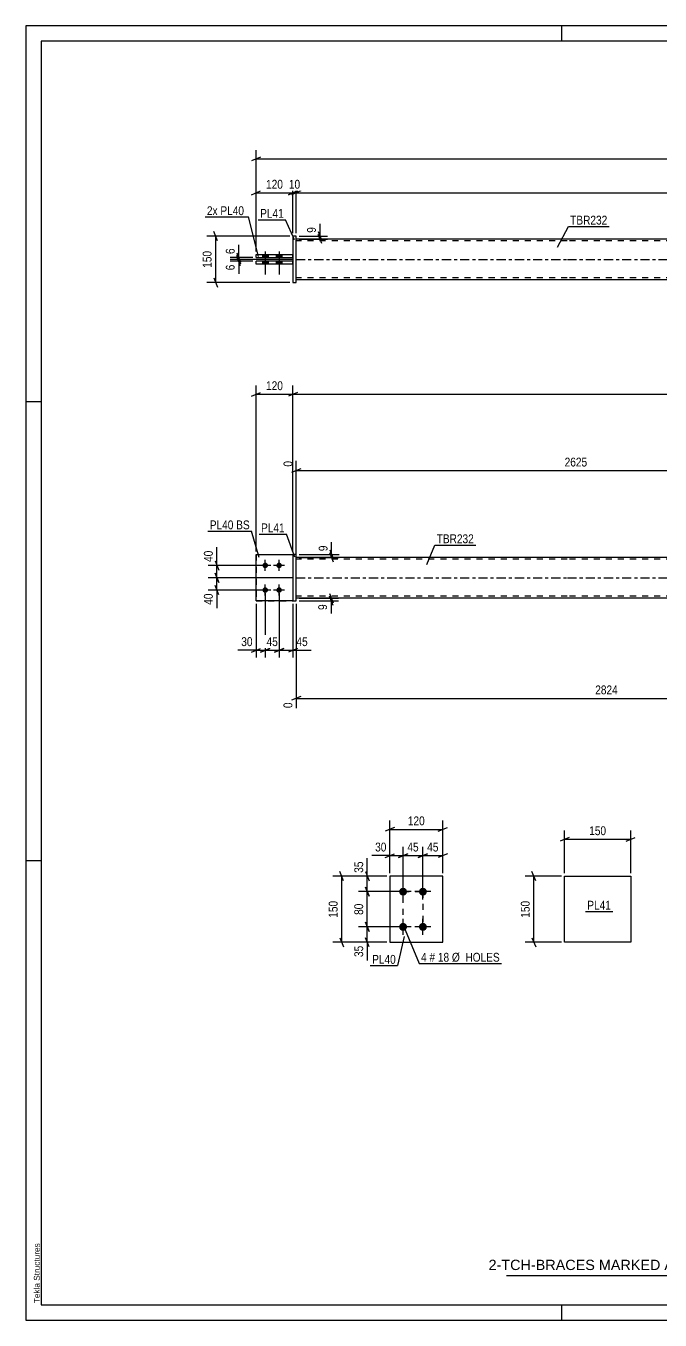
# Model space of a CAD drawing. Header units: millimetres. Extents: x 0 to 594, y 0 to 420.
# Drawn here: x 0 to 205.9, y 0 to 420 of the extents above; entities that cross this region are included whole.
import ezdxf

# ---------------------------------------------------------------- set-up
doc = ezdxf.new("R2010")
doc.units = ezdxf.units.MM
doc.linetypes.add('DXK_LINE_DOT2', pattern=[3.9198, 1.9599, -1.9599])
doc.linetypes.add('DXK_LINE_DOT3', pattern=[5.9187, 2.979, -0.9799, 0.9799, -0.9799])
doc.styles.add('Arial', font='ARIAL.TTF', dxfattribs={"height": 0.2})
doc.styles.add('Arial Narrow', font='ARIALN.TTF', dxfattribs={"height": 0.2})

# ---------------------------------------------------------------- blocks, each defined once
blk = doc.blocks.new('Unknown-582685932-1127')
at = {"color": 5, "linetype": 'Continuous'}
for p, q in [((594, 420), (0, 420)), ((0, 420), (0, 0)), ((174, 415), (174, 420)), ((589, 415), (5, 415)), ((5, 415), (5, 5)), ((5, 298), (0, 298)), ((5, 149), (0, 149)), ((5, 5), (589, 5)), ((174, 0), (174, 5)), ((0, 0), (594, 0))]:
    blk.add_line(p, q, dxfattribs=at)
at = {"color": 174, "linetype": 'Continuous', "style": 'Arial'}
blk.add_text('Tekla Structures', height=1.9102, rotation=90, dxfattribs=at).set_placement((4.5, 5.5))
blk = doc.blocks.new('Bolt-582685932-2203 - 2164')
at = {"linetype": 'Continuous'}
for points in [[(122.45, 137.75, -1), (122.45, 140.32, -1)], [(128.88, 137.75, -1), (128.88, 140.32, -1)], [(122.45, 126.32, -1), (122.45, 128.9, -1)], [(128.88, 126.32, -1), (128.88, 128.9, -1)]]:
    blk.add_hatch(color=1, dxfattribs=at).paths.add_polyline_path(points)
at = {"color": 1, "linetype": 'Continuous'}
for p, q in [((125.02, 139.04), (119.88, 139.04)), ((122.45, 136.47), (122.45, 141.61)), ((131.45, 139.04), (126.31, 139.04)), ((128.88, 136.47), (128.88, 141.61)), ((125.02, 127.61), (119.88, 127.61)), ((122.45, 125.04), (122.45, 130.18)), ((131.45, 127.61), (126.31, 127.61)), ((128.88, 125.04), (128.88, 130.18))]:
    blk.add_line(p, q, dxfattribs=at)
blk = doc.blocks.new('Part-582685932-2170 - 2164')
at = {"color": 2, "linetype": 'Continuous'}
for p, q in [((118.17, 144.04), (118.17, 122.61)), ((135.31, 144.04), (118.17, 144.04)), ((135.31, 122.61), (135.31, 144.04)), ((118.17, 122.61), (135.31, 122.61))]:
    blk.add_line(p, q, dxfattribs=at)
blk = doc.blocks.new('Part-582685932-1703 - 1672')
at = {"color": 2, "linetype": 'Continuous'}
for p, q in [((74.7, 233.42), (74.7, 248.42)), ((74.7, 248.42), (86.7, 248.42)), ((86.7, 233.42), (74.7, 233.42))]:
    blk.add_line(p, q, dxfattribs=at)
at = {"color": 7, "linetype": 'DXK_LINE_DOT2'}
blk.add_line((86.7, 248.42), (86.7, 233.42), dxfattribs=at)
blk = doc.blocks.new('Part-582685932-1683 - 1672')
at = {"linetype": 'Continuous'}
blk.add_hatch(color=2, dxfattribs=at).paths.add_polyline_path([(471.75, 234.32), (470.95, 235.72), (472.55, 235.72)])
at = {"color": 2, "linetype": 'Continuous'}
for p, q in [((175.7, 247.52), (87.7, 247.52)), ((413.65, 247.52), (175.8, 247.52)), ((501.75, 247.52), (413.75, 247.52)), ((471.75, 234.32), (470.95, 235.72)), ((470.95, 235.72), (472.55, 235.72)), ((472.55, 235.72), (471.75, 234.32)), ((175.7, 234.32), (87.7, 234.32)), ((413.65, 234.32), (175.8, 234.32)), ((501.75, 234.32), (413.75, 234.32))]:
    blk.add_line(p, q, dxfattribs=at)
at = {"color": 7, "linetype": 'DXK_LINE_DOT2'}
for p, q in [((87.7, 234.32), (87.7, 247.52)), ((175.7, 246.92), (87.7, 246.92)), ((413.65, 246.92), (175.8, 246.92)), ((273.59, 247.52), (273.59, 246.92)), ((300.9, 247.52), (300.9, 246.92)), ((501.75, 246.92), (413.75, 246.92)), ((501.75, 247.52), (501.75, 234.32)), ((175.7, 234.92), (87.7, 234.92)), ((413.65, 234.92), (175.8, 234.92)), ((288.55, 234.32), (288.55, 234.92)), ((315.86, 234.32), (315.86, 234.92)), ((501.75, 234.92), (413.75, 234.92))]:
    blk.add_line(p, q, dxfattribs=at)
at = {"color": 7, "linetype": 'DXK_LINE_DOT3'}
for p, q in [((87.7, 240.92), (175.7, 240.92)), ((175.8, 240.92), (413.65, 240.92)), ((413.75, 240.92), (501.75, 240.92))]:
    blk.add_line(p, q, dxfattribs=at)
at = {"color": 2, "linetype": 'Continuous'}
blk.add_circle((471.75, 235.22), 1, dxfattribs=at)
blk = doc.blocks.new('Part-582685932-1708 - 1672')
at = {"color": 7, "linetype": 'DXK_LINE_DOT2'}
for p, q in [((74.7, 248.42), (74.7, 233.42)), ((74.7, 248.42), (86.7, 248.42)), ((86.7, 248.42), (86.7, 233.42)), ((74.7, 233.42), (86.7, 233.42))]:
    blk.add_line(p, q, dxfattribs=at)
blk = doc.blocks.new('Part-582685932-1713 - 1672')
at = {"color": 2, "linetype": 'Continuous'}
for p, q in [((87.7, 248.42), (86.7, 248.42)), ((86.7, 248.42), (86.7, 233.42)), ((87.7, 233.42), (87.7, 248.42)), ((86.7, 233.42), (87.7, 233.42))]:
    blk.add_line(p, q, dxfattribs=at)
blk = doc.blocks.new('Bolt-582685932-1720 - 1672')
at = {"linetype": 'Continuous'}
for points in [[(77.7, 244.02, -1), (77.7, 245.82, -1)], [(82.2, 244.02, -1), (82.2, 245.82, -1)], [(77.7, 236.02, -1), (77.7, 237.82, -1)], [(82.2, 236.02, -1), (82.2, 237.82, -1)]]:
    blk.add_hatch(color=1, dxfattribs=at).paths.add_polyline_path(points)
at = {"color": 1, "linetype": 'Continuous'}
for p, q in [((79.5, 244.92), (75.9, 244.92)), ((77.7, 243.12), (77.7, 246.72)), ((84, 244.92), (80.4, 244.92)), ((82.2, 243.12), (82.2, 246.72)), ((79.5, 236.92), (75.9, 236.92)), ((77.7, 235.12), (77.7, 238.72)), ((84, 236.92), (80.4, 236.92)), ((82.2, 235.12), (82.2, 238.72))]:
    blk.add_line(p, q, dxfattribs=at)
blk = doc.blocks.new('Bolt-582685932-1368 - 1364')
at = {"linetype": 'Continuous'}
for points in [[(76.8, 344.83), (78.6, 344.83), (78.6, 345.83), (76.8, 345.83)], [(76.8, 344.83), (78.6, 344.83), (78.6, 345.83), (76.8, 345.83)], [(81.3, 344.83), (83.1, 344.83), (83.1, 345.83), (81.3, 345.83)], [(81.3, 344.83), (83.1, 344.83), (83.1, 345.83), (81.3, 345.83)], [(76.8, 342.63), (78.6, 342.63), (78.6, 343.63), (76.8, 343.63)], [(76.8, 342.63), (78.6, 342.63), (78.6, 343.63), (76.8, 343.63)], [(81.3, 342.63), (83.1, 342.63), (83.1, 343.63), (81.3, 343.63)], [(81.3, 342.63), (83.1, 342.63), (83.1, 343.63), (81.3, 343.63)]]:
    blk.add_hatch(color=1, dxfattribs=at).paths.add_polyline_path(points)
at = {"color": 1, "linetype": 'Continuous'}
for p, q in [((76.8, 345.83), (76.8, 344.83)), ((76.8, 345.83), (76.8, 344.83)), ((77.7, 346.83), (77.7, 339.33)), ((77.7, 346.83), (77.7, 339.33)), ((78.6, 345.83), (78.6, 344.83)), ((78.6, 345.83), (78.6, 344.83)), ((81.3, 345.83), (81.3, 344.83)), ((81.3, 345.83), (81.3, 344.83)), ((82.2, 346.83), (82.2, 339.33)), ((82.2, 346.83), (82.2, 339.33)), ((83.1, 345.83), (83.1, 344.83)), ((83.1, 345.83), (83.1, 344.83)), ((76.8, 343.63), (76.8, 342.63)), ((76.8, 343.63), (76.8, 342.63)), ((78.6, 343.63), (78.6, 342.63)), ((78.6, 343.63), (78.6, 342.63)), ((81.3, 343.63), (81.3, 342.63)), ((81.3, 343.63), (81.3, 342.63)), ((83.1, 343.63), (83.1, 342.63)), ((83.1, 343.63), (83.1, 342.63))]:
    blk.add_line(p, q, dxfattribs=at)
blk = doc.blocks.new('Part-582685932-1402 - 1364')
at = {"linetype": 'Continuous'}
blk.add_hatch(color=2, dxfattribs=at).paths.add_polyline_path([(471.75, 344.23), (470.95, 345.63), (472.55, 345.63)])
at = {"color": 2, "linetype": 'Continuous'}
for p, q in [((175.7, 350.83), (87.7, 350.83)), ((413.65, 350.83), (175.8, 350.83)), ((501.75, 350.83), (413.75, 350.83)), ((300.9, 344.93), (273.59, 344.93)), ((273.59, 344.83), (273.59, 344.93)), ((288.55, 344.93), (288.55, 344.83)), ((300.9, 343.53), (300.9, 344.93)), ((471.75, 344.23), (470.95, 345.63)), ((470.95, 345.63), (472.55, 345.63)), ((472.55, 345.63), (471.75, 344.23)), ((273.59, 343.63), (273.59, 343.53)), ((300.9, 343.53), (273.59, 343.53)), ((288.55, 343.63), (288.55, 343.53)), ((175.7, 337.63), (87.7, 337.63)), ((413.65, 337.63), (175.8, 337.63)), ((501.75, 337.63), (413.75, 337.63))]:
    blk.add_line(p, q, dxfattribs=at)
at = {"color": 7, "linetype": 'DXK_LINE_DOT2'}
for p, q in [((87.7, 337.63), (87.7, 350.83)), ((175.7, 350.23), (87.7, 350.23)), ((413.65, 350.23), (175.8, 350.23)), ((501.75, 350.23), (413.75, 350.23)), ((501.75, 337.63), (501.75, 350.83)), ((273.59, 343.53), (273.59, 344.83)), ((288.55, 343.53), (288.55, 344.83)), ((300.9, 344.93), (315.86, 344.93)), ((315.86, 344.93), (315.86, 343.53)), ((315.86, 343.53), (300.9, 343.53)), ((175.7, 338.23), (87.7, 338.23)), ((413.65, 338.23), (175.8, 338.23)), ((501.75, 338.23), (413.75, 338.23))]:
    blk.add_line(p, q, dxfattribs=at)
at = {"color": 7, "linetype": 'DXK_LINE_DOT3'}
for p, q in [((87.7, 344.23), (175.7, 344.23)), ((175.8, 344.23), (413.65, 344.23)), ((413.75, 344.23), (501.75, 344.23))]:
    blk.add_line(p, q, dxfattribs=at)
at = {"color": 2, "linetype": 'Continuous'}
blk.add_circle((471.75, 345.13), 1, dxfattribs=at)
blk = doc.blocks.new('Part-582685932-1442 - 1364')
at = {"color": 2, "linetype": 'Continuous'}
for p, q in [((74.7, 342.63), (74.7, 343.63)), ((86.7, 343.63), (74.7, 343.63)), ((86.7, 342.63), (74.7, 342.63)), ((86.7, 342.63), (86.7, 343.63))]:
    blk.add_line(p, q, dxfattribs=at)
blk = doc.blocks.new('Part-582685932-1447 - 1364')
at = {"color": 2, "linetype": 'Continuous'}
for p, q in [((74.7, 344.83), (74.7, 345.83)), ((74.7, 345.83), (86.7, 345.83)), ((74.7, 344.83), (86.7, 344.83)), ((86.7, 344.83), (86.7, 345.83))]:
    blk.add_line(p, q, dxfattribs=at)
blk = doc.blocks.new('Part-582685932-1452 - 1364')
at = {"color": 2, "linetype": 'Continuous'}
for p, q in [((87.7, 351.73), (86.7, 351.73)), ((86.7, 351.73), (86.7, 336.73)), ((87.7, 336.73), (87.7, 351.73)), ((86.7, 336.73), (87.7, 336.73))]:
    blk.add_line(p, q, dxfattribs=at)
blk = doc.blocks.new('Part-582685932-2411 - 2407')
at = {"color": 2, "linetype": 'Continuous'}
for p, q in [((174.89, 144.04), (196.32, 144.04)), ((174.89, 122.61), (174.89, 144.04)), ((196.32, 144.04), (196.32, 122.61)), ((196.32, 122.61), (174.89, 122.61))]:
    blk.add_line(p, q, dxfattribs=at)
blk = doc.blocks.new('Rectangle-582685932-2393 - 2164')
at = {"color": 1, "linetype": 'DXK_LINE_DOT2'}
blk.add_lwpolyline([(122.45, 139.04), (128.88, 139.04), (128.88, 127.61), (122.45, 127.61), (122.45, 139.04)], close=True, dxfattribs=at)
blk = doc.blocks.new('StraightDimension-582685932-2303 - 2164')
at = {"color": 7, "linetype": 'Continuous'}
for p, q in [((117.17, 144.04), (107.97, 144.04)), ((110.22, 145.54), (111.42, 142.54)), ((110.82, 139.04), (110.82, 144.04)), ((121.45, 139.04), (107.97, 139.04)), ((111.42, 137.54), (110.22, 140.54))]:
    blk.add_line(p, q, dxfattribs=at)
at = {"color": 0}
blk.add_wipeout([(110.07, 149.42), (105.87, 149.42), (105.87, 144.56), (110.07, 144.56)], dxfattribs=at)
at = {"color": 7, "linetype": 'Continuous'}
blk.add_line((110.82, 144.04), (110.82, 149.94), dxfattribs=at)
blk.add_line((110.82, 144.04), (110.82, 149.94), dxfattribs=at)
at = {"color": 3, "style": 'Arial Narrow'}
blk.add_text('35', height=2.863, rotation=90.0002, dxfattribs=at).set_placement((109.47, 145.16))
blk = doc.blocks.new('StraightDimension-582685932-2280 - 2164')
at = {"color": 7, "linetype": 'Continuous'}
for p, q in [((121.45, 127.61), (107.97, 127.61)), ((110.22, 129.11), (111.42, 126.11)), ((110.82, 122.61), (110.82, 127.61)), ((117.17, 122.61), (107.97, 122.61)), ((111.42, 121.11), (110.22, 124.11))]:
    blk.add_line(p, q, dxfattribs=at)
at = {"color": 0}
blk.add_wipeout([(110.07, 122.08), (105.87, 122.08), (105.87, 117.23), (110.07, 117.23)], dxfattribs=at)
at = {"color": 7, "linetype": 'Continuous'}
blk.add_line((110.82, 122.61), (110.82, 116.7), dxfattribs=at)
blk.add_line((110.82, 122.61), (110.82, 116.7), dxfattribs=at)
at = {"color": 3, "style": 'Arial Narrow'}
blk.add_text('35', height=2.863, rotation=90.0002, dxfattribs=at).set_placement((109.47, 117.83))
blk = doc.blocks.new('StraightDimension-582685932-2293 - 2164')
at = {"color": 7, "linetype": 'Continuous'}
for p, q in [((121.45, 139.04), (107.97, 139.04)), ((110.22, 140.54), (111.42, 137.54)), ((110.82, 127.61), (110.82, 139.04)), ((121.45, 127.61), (107.97, 127.61)), ((111.42, 126.11), (110.22, 129.11))]:
    blk.add_line(p, q, dxfattribs=at)
at = {"color": 0}
blk.add_wipeout([(110.07, 135.75), (105.87, 135.75), (105.87, 130.9), (110.07, 130.9)], dxfattribs=at)
at = {"color": 3, "style": 'Arial Narrow'}
blk.add_text('80', height=2.863, rotation=90.0002, dxfattribs=at).set_placement((109.47, 131.5))
blk = doc.blocks.new('StraightDimension-582685932-2317 - 2164')
at = {"color": 7, "linetype": 'Continuous'}
for p, q in [((117.17, 144.04), (99.69, 144.04)), ((103.14, 142.54), (101.94, 145.54)), ((102.54, 122.61), (102.54, 144.04)), ((117.17, 122.61), (99.69, 122.61)), ((101.94, 124.11), (103.14, 121.11))]:
    blk.add_line(p, q, dxfattribs=at)
at = {"color": 0}
blk.add_wipeout([(101.79, 136.67), (97.59, 136.67), (97.59, 129.98), (101.79, 129.98)], dxfattribs=at)
at = {"color": 3, "style": 'Arial Narrow'}
blk.add_text('150', height=2.863, rotation=90.0002, dxfattribs=at).set_placement((101.19, 130.58))
blk = doc.blocks.new('StraightDimension-582685932-2334 - 2164')
at = {"color": 7, "linetype": 'Continuous'}
for p, q in [((116.67, 150.14), (119.67, 151.34)), ((118.17, 145.04), (118.17, 153.59)), ((123.95, 151.34), (120.95, 150.14)), ((122.45, 140.04), (122.45, 153.59)), ((118.17, 150.74), (122.45, 150.74))]:
    blk.add_line(p, q, dxfattribs=at)
at = {"color": 0}
blk.add_wipeout([(117.64, 151.49), (117.64, 155.69), (112.78, 155.69), (112.78, 151.49)], dxfattribs=at)
at = {"color": 7, "linetype": 'Continuous'}
blk.add_line((118.17, 150.74), (112.26, 150.74), dxfattribs=at)
blk.add_line((118.17, 150.74), (112.26, 150.74), dxfattribs=at)
at = {"color": 3, "style": 'Arial Narrow'}
blk.add_text('30', height=2.863, dxfattribs=at).set_placement((113.38, 152.09))
blk = doc.blocks.new('StraightDimension-582685932-2347 - 2164')
at = {"color": 7, "linetype": 'Continuous'}
for p, q in [((120.95, 150.14), (123.95, 151.34)), ((122.45, 140.04), (122.45, 153.59)), ((130.38, 151.34), (127.38, 150.14)), ((128.88, 140.04), (128.88, 153.59)), ((122.45, 150.74), (128.88, 150.74))]:
    blk.add_line(p, q, dxfattribs=at)
at = {"color": 0}
blk.add_wipeout([(128.09, 151.49), (128.09, 155.69), (123.24, 155.69), (123.24, 151.49)], dxfattribs=at)
at = {"color": 3, "style": 'Arial Narrow'}
blk.add_text('45', height=2.863, dxfattribs=at).set_placement((123.84, 152.09))
blk = doc.blocks.new('StraightDimension-582685932-2357 - 2164')
at = {"color": 7, "linetype": 'Continuous'}
for p, q in [((127.38, 150.14), (130.38, 151.34)), ((128.88, 140.04), (128.88, 153.59)), ((136.81, 151.34), (133.81, 150.14)), ((135.31, 145.04), (135.31, 153.59)), ((128.88, 150.74), (135.31, 150.74))]:
    blk.add_line(p, q, dxfattribs=at)
at = {"color": 0}
blk.add_wipeout([(134.52, 151.49), (134.52, 155.69), (129.67, 155.69), (129.67, 151.49)], dxfattribs=at)
at = {"color": 3, "style": 'Arial Narrow'}
blk.add_text('45', height=2.863, dxfattribs=at).set_placement((130.27, 152.09))
blk = doc.blocks.new('StraightDimension-582685932-2374 - 2164')
at = {"color": 7, "linetype": 'Continuous'}
for p, q in [((119.67, 159.84), (116.67, 158.64)), ((118.17, 145.04), (118.17, 162.09)), ((133.81, 158.64), (136.81, 159.84)), ((135.31, 145.04), (135.31, 162.09)), ((118.17, 159.24), (135.31, 159.24))]:
    blk.add_line(p, q, dxfattribs=at)
at = {"color": 0}
blk.add_wipeout([(130.08, 159.99), (130.08, 164.19), (123.39, 164.19), (123.39, 159.99)], dxfattribs=at)
at = {"color": 3, "style": 'Arial Narrow'}
blk.add_text('120', height=2.863, dxfattribs=at).set_placement((123.99, 160.59))
blk = doc.blocks.new('StraightDimension-582685932-1783 - 1672')
at = {"color": 7, "linetype": 'Continuous'}
for p, q in [((77.7, 235.92), (77.7, 214.99)), ((74.7, 232.42), (74.7, 214.99)), ((73.2, 216.79), (76.2, 217.99)), ((74.7, 217.39), (77.7, 217.39)), ((79.2, 217.99), (76.2, 216.79))]:
    blk.add_line(p, q, dxfattribs=at)
at = {"color": 0}
blk.add_wipeout([(74.18, 218.14), (74.18, 222.34), (69.32, 222.34), (69.32, 218.14)], dxfattribs=at)
at = {"color": 7, "linetype": 'Continuous'}
blk.add_line((74.7, 217.39), (68.8, 217.39), dxfattribs=at)
blk.add_line((74.7, 217.39), (68.8, 217.39), dxfattribs=at)
at = {"color": 3, "style": 'Arial Narrow'}
blk.add_text('30', height=2.863, dxfattribs=at).set_placement((69.92, 218.74))
blk = doc.blocks.new('StraightDimension-582685932-1793 - 1672')
at = {"color": 7, "linetype": 'Continuous'}
for p, q in [((77.7, 235.92), (77.7, 214.99)), ((82.2, 235.92), (82.2, 214.99)), ((76.2, 216.79), (79.2, 217.99)), ((77.7, 217.39), (82.2, 217.39)), ((83.7, 217.99), (80.7, 216.79))]:
    blk.add_line(p, q, dxfattribs=at)
at = {"color": 0}
blk.add_wipeout([(82.38, 218.14), (82.38, 222.34), (77.53, 222.34), (77.53, 218.14)], dxfattribs=at)
at = {"color": 3, "style": 'Arial Narrow'}
blk.add_text('45', height=2.863, dxfattribs=at).set_placement((78.13, 218.74))
blk = doc.blocks.new('StraightDimension-582685932-1732 - 1672')
at = {"color": 7, "linetype": 'Continuous'}
for p, q in [((269.38, 258.03), (269.38, 284.28)), ((87.7, 248.52), (87.7, 278.8)), ((89.2, 276.27), (86.2, 275.07)), ((87.7, 275.67), (269.38, 275.67)), ((267.88, 275.07), (270.88, 276.27))]:
    blk.add_line(p, q, dxfattribs=at)
at = {"color": 0, "linetype": 'Continuous'}
for points in [[(268.78, 284.88), (264.58, 284.88), (264.58, 276.37), (268.78, 276.37)], [(87.1, 279.4), (82.9, 279.4), (82.9, 276.37), (87.1, 276.37)]]:
    blk.add_wipeout(points, dxfattribs=at)
at = {"color": 0}
blk.add_wipeout([(182.8, 276.42), (182.8, 280.62), (174.29, 280.62), (174.29, 276.42)], dxfattribs=at)
at = {"color": 3, "linetype": 'Continuous', "style": 'Arial Narrow'}
for s, height, p in [('2625', 2.863, (268.18, 276.97)), ('0', 2.86, (86.5, 276.97))]:
    blk.add_text(s, height=height, rotation=90.0002, dxfattribs=at).set_placement(p)
at = {"color": 3, "style": 'Arial Narrow'}
blk.add_text('2625', height=2.863, dxfattribs=at).set_placement((174.89, 277.02))
blk = doc.blocks.new('StraightDimension-582685932-1864 - 1672')
at = {"color": 7, "linetype": 'Continuous'}
for p, q in [((88.7, 248.42), (101.66, 248.42)), ((98.66, 249.92), (99.86, 246.92)), ((99.86, 246.02), (98.66, 249.02)), ((99.26, 247.52), (99.26, 248.42)), ((88.7, 247.52), (101.66, 247.52))]:
    blk.add_line(p, q, dxfattribs=at)
at = {"color": 0}
blk.add_wipeout([(98.51, 251.97), (94.31, 251.97), (94.31, 248.94), (98.51, 248.94)], dxfattribs=at)
at = {"color": 7, "linetype": 'Continuous'}
blk.add_line((99.26, 248.42), (99.26, 252.5), dxfattribs=at)
blk.add_line((99.26, 248.42), (99.26, 252.5), dxfattribs=at)
at = {"color": 3, "style": 'Arial Narrow'}
blk.add_text('9', height=2.86, rotation=90.0002, dxfattribs=at).set_placement((97.91, 249.54))
blk = doc.blocks.new('StraightDimension-582685932-1800 - 1672')
at = {"color": 7, "linetype": 'Continuous'}
for p, q in [((82.2, 235.92), (82.2, 214.99)), ((86.7, 232.42), (86.7, 214.99)), ((80.7, 216.79), (83.7, 217.99)), ((82.2, 217.39), (86.7, 217.39)), ((88.2, 217.99), (85.2, 216.79))]:
    blk.add_line(p, q, dxfattribs=at)
at = {"color": 0}
blk.add_wipeout([(92.09, 218.14), (92.09, 222.34), (87.23, 222.34), (87.23, 218.14)], dxfattribs=at)
at = {"color": 7, "linetype": 'Continuous'}
blk.add_line((86.7, 217.39), (92.61, 217.39), dxfattribs=at)
blk.add_line((86.7, 217.39), (92.61, 217.39), dxfattribs=at)
at = {"color": 3, "style": 'Arial Narrow'}
blk.add_text('45', height=2.863, dxfattribs=at).set_placement((87.83, 218.74))
blk = doc.blocks.new('StraightDimension-582685932-2032 - 1672')
at = {"color": 7, "linetype": 'Continuous'}
for p, q in [((86.7, 249.42), (86.7, 303.3)), ((501.75, 249.42), (501.75, 303.3)), ((88.2, 301.05), (85.2, 299.85)), ((86.7, 300.45), (501.75, 300.45)), ((500.25, 299.85), (503.25, 301.05))]:
    blk.add_line(p, q, dxfattribs=at)
at = {"color": 0}
blk.add_wipeout([(298.48, 301.2), (298.48, 305.4), (289.97, 305.4), (289.97, 301.2)], dxfattribs=at)
at = {"color": 3, "style": 'Arial Narrow'}
blk.add_text('5617', height=2.863, dxfattribs=at).set_placement((290.57, 301.8))
blk = doc.blocks.new('StraightDimension-582685932-1848 - 1672')
at = {"color": 7, "linetype": 'Continuous'}
for p, q in [((87.7, 232.42), (87.7, 198.61)), ((289.25, 233.41), (289.25, 193.13)), ((89.2, 202.34), (86.2, 201.14)), ((87.7, 201.74), (289.25, 201.74)), ((287.75, 201.14), (290.75, 202.34))]:
    blk.add_line(p, q, dxfattribs=at)
at = {"color": 0}
blk.add_wipeout([(192.73, 202.49), (192.73, 206.69), (184.22, 206.69), (184.22, 202.49)], dxfattribs=at)
at = {"color": 0, "linetype": 'Continuous'}
for points in [[(87.1, 201.04), (82.9, 201.04), (82.9, 198.01), (87.1, 198.01)], [(288.65, 201.04), (284.45, 201.04), (284.45, 192.53), (288.65, 192.53)]]:
    blk.add_wipeout(points, dxfattribs=at)
at = {"color": 3, "style": 'Arial Narrow'}
blk.add_text('2824', height=2.863, dxfattribs=at).set_placement((184.82, 203.09))
at = {"color": 3, "linetype": 'Continuous', "style": 'Arial Narrow'}
for s, height, p in [('0', 2.86, (86.5, 198.61)), ('2824', 2.863, (288.05, 193.13))]:
    blk.add_text(s, height=height, rotation=90.0002, dxfattribs=at).set_placement(p)
blk = doc.blocks.new('StraightDimension-582685932-1855 - 1672')
at = {"color": 7, "linetype": 'Continuous'}
for p, q in [((98.51, 235.82), (99.71, 232.82)), ((88.7, 234.32), (101.51, 234.32)), ((88.7, 233.42), (101.51, 233.42)), ((99.71, 231.92), (98.51, 234.92)), ((99.11, 233.42), (99.11, 234.32))]:
    blk.add_line(p, q, dxfattribs=at)
at = {"color": 0}
blk.add_wipeout([(98.36, 232.89), (94.16, 232.89), (94.16, 229.86), (98.36, 229.86)], dxfattribs=at)
at = {"color": 7, "linetype": 'Continuous'}
blk.add_line((99.11, 233.42), (99.11, 229.34), dxfattribs=at)
blk.add_line((99.11, 233.42), (99.11, 229.34), dxfattribs=at)
at = {"color": 3, "style": 'Arial Narrow'}
blk.add_text('9', height=2.86, rotation=90.0002, dxfattribs=at).set_placement((97.76, 230.46))
blk = doc.blocks.new('StraightDimension-582685932-1873 - 1672')
at = {"color": 7, "linetype": 'Continuous'}
for p, q in [((76.7, 244.92), (59.16, 244.92)), ((61.41, 246.42), (62.61, 243.42)), ((62.01, 240.92), (62.01, 244.92)), ((86.7, 240.92), (59.16, 240.92)), ((62.61, 239.42), (61.41, 242.42))]:
    blk.add_line(p, q, dxfattribs=at)
at = {"color": 0}
blk.add_wipeout([(61.26, 250.3), (57.06, 250.3), (57.06, 245.44), (61.26, 245.44)], dxfattribs=at)
at = {"color": 7, "linetype": 'Continuous'}
blk.add_line((62.01, 244.92), (62.01, 250.82), dxfattribs=at)
blk.add_line((62.01, 244.92), (62.01, 250.82), dxfattribs=at)
at = {"color": 3, "style": 'Arial Narrow'}
blk.add_text('40', height=2.863, rotation=90.0002, dxfattribs=at).set_placement((60.66, 246.04))
blk = doc.blocks.new('StraightDimension-582685932-1886 - 1672')
at = {"color": 7, "linetype": 'Continuous'}
for p, q in [((86.7, 240.92), (59.16, 240.92)), ((61.41, 242.42), (62.61, 239.42)), ((62.01, 236.92), (62.01, 240.92)), ((76.7, 236.92), (59.16, 236.92)), ((62.61, 235.42), (61.41, 238.42))]:
    blk.add_line(p, q, dxfattribs=at)
at = {"color": 0}
blk.add_wipeout([(61.26, 236.39), (57.06, 236.39), (57.06, 231.54), (61.26, 231.54)], dxfattribs=at)
at = {"color": 7, "linetype": 'Continuous'}
blk.add_line((62.01, 236.92), (62.01, 231.01), dxfattribs=at)
blk.add_line((62.01, 236.92), (62.01, 231.01), dxfattribs=at)
at = {"color": 3, "style": 'Arial Narrow'}
blk.add_text('40', height=2.863, rotation=90.0002, dxfattribs=at).set_placement((60.66, 232.14))
blk = doc.blocks.new('StraightDimension-582685932-2016 - 1672')
at = {"color": 7, "linetype": 'Continuous'}
for p, q in [((74.7, 249.42), (74.7, 303.3)), ((86.7, 249.42), (86.7, 303.3)), ((73.2, 299.85), (76.2, 301.05)), ((74.7, 300.45), (86.7, 300.45)), ((88.2, 301.05), (85.2, 299.85))]:
    blk.add_line(p, q, dxfattribs=at)
at = {"color": 0}
blk.add_wipeout([(84.05, 301.2), (84.05, 305.4), (77.36, 305.4), (77.36, 301.2)], dxfattribs=at)
at = {"color": 3, "style": 'Arial Narrow'}
blk.add_text('120', height=2.863, dxfattribs=at).set_placement((77.96, 301.8))
blk = doc.blocks.new('StraightDimension-582685932-1608 - 1364')
at = {"color": 7, "linetype": 'Continuous'}
for p, q in [((68.51, 345.73), (69.71, 342.73)), ((69.71, 342.13), (68.51, 345.13)), ((86.7, 344.23), (66.26, 344.23)), ((73.7, 343.63), (66.26, 343.63)), ((69.11, 343.63), (69.11, 344.23))]:
    blk.add_line(p, q, dxfattribs=at)
at = {"color": 0}
blk.add_wipeout([(68.36, 343.11), (64.16, 343.11), (64.16, 340.08), (68.36, 340.08)], dxfattribs=at)
at = {"color": 7, "linetype": 'Continuous'}
blk.add_line((69.11, 343.63), (69.11, 339.55), dxfattribs=at)
blk.add_line((69.11, 343.63), (69.11, 339.55), dxfattribs=at)
at = {"color": 3, "style": 'Arial Narrow'}
blk.add_text('6', height=2.86, rotation=90.0002, dxfattribs=at).set_placement((67.76, 340.68))
blk = doc.blocks.new('StraightDimension-582685932-1498 - 1364')
at = {"color": 7, "linetype": 'Continuous'}
for p, q in [((74.7, 346.83), (74.7, 379.68)), ((514.75, 346.83), (514.75, 379.68)), ((76.2, 377.43), (73.2, 376.23)), ((74.7, 376.83), (514.75, 376.83)), ((513.25, 376.23), (516.25, 377.43))]:
    blk.add_line(p, q, dxfattribs=at)
at = {"color": 0}
blk.add_wipeout([(298.98, 377.58), (298.98, 381.78), (290.47, 381.78), (290.47, 377.58)], dxfattribs=at)
at = {"color": 3, "style": 'Arial Narrow'}
blk.add_text('5867', height=2.863, dxfattribs=at).set_placement((291.07, 378.18))
blk = doc.blocks.new('StraightDimension-582685932-1539 - 1364')
at = {"color": 7, "linetype": 'Continuous'}
for p, q in [((73.2, 365.22), (76.2, 366.42)), ((74.7, 346.83), (74.7, 368.67)), ((74.7, 365.82), (86.7, 365.82)), ((88.2, 366.42), (85.2, 365.22)), ((86.7, 352.73), (86.7, 368.67))]:
    blk.add_line(p, q, dxfattribs=at)
at = {"color": 0}
blk.add_wipeout([(84.05, 366.57), (84.05, 370.77), (77.36, 370.77), (77.36, 366.57)], dxfattribs=at)
at = {"color": 3, "style": 'Arial Narrow'}
blk.add_text('120', height=2.863, dxfattribs=at).set_placement((77.96, 367.17))
blk = doc.blocks.new('StraightDimension-582685932-1470 - 1364')
at = {"color": 7, "linetype": 'Continuous'}
for p, q in [((62.21, 350.23), (61.01, 353.23)), ((85.7, 351.73), (58.76, 351.73)), ((61.61, 336.73), (61.61, 351.73)), ((85.7, 336.73), (58.76, 336.73)), ((61.01, 338.23), (62.21, 335.23))]:
    blk.add_line(p, q, dxfattribs=at)
at = {"color": 0}
blk.add_wipeout([(60.86, 347.57), (56.66, 347.57), (56.66, 340.89), (60.86, 340.89)], dxfattribs=at)
at = {"color": 3, "style": 'Arial Narrow'}
blk.add_text('150', height=2.863, rotation=90.0002, dxfattribs=at).set_placement((60.26, 341.49))
blk = doc.blocks.new('StraightDimension-582685932-1529 - 1364')
at = {"color": 7, "linetype": 'Continuous'}
for p, q in [((89.2, 366.42), (86.2, 365.22)), ((87.7, 352.73), (87.7, 368.67)), ((87.7, 365.82), (501.75, 365.82)), ((500.25, 365.22), (503.25, 366.42)), ((501.75, 352.73), (501.75, 368.67))]:
    blk.add_line(p, q, dxfattribs=at)
at = {"color": 0}
blk.add_wipeout([(298.98, 366.57), (298.98, 370.77), (290.47, 370.77), (290.47, 366.57)], dxfattribs=at)
at = {"color": 3, "style": 'Arial Narrow'}
blk.add_text('5607', height=2.863, dxfattribs=at).set_placement((291.07, 367.17))
blk = doc.blocks.new('StraightDimension-582685932-1549 - 1364')
at = {"color": 7, "linetype": 'Continuous'}
for p, q in [((85.2, 365.22), (88.2, 366.42)), ((89.2, 366.42), (86.2, 365.22)), ((86.7, 352.73), (86.7, 368.67)), ((86.7, 365.82), (87.7, 365.82)), ((87.7, 352.73), (87.7, 368.67))]:
    blk.add_line(p, q, dxfattribs=at)
at = {"color": 0}
blk.add_wipeout([(89.63, 366.57), (89.63, 370.77), (84.78, 370.77), (84.78, 366.57)], dxfattribs=at)
at = {"color": 3, "style": 'Arial Narrow'}
blk.add_text('10', height=2.863, dxfattribs=at).set_placement((85.38, 367.17))
blk = doc.blocks.new('StraightDimension-582685932-1590 - 1364')
at = {"color": 7, "linetype": 'Continuous'}
for p, q in [((73.7, 344.83), (66.26, 344.83)), ((68.51, 346.33), (69.71, 343.33)), ((69.71, 342.73), (68.51, 345.73)), ((69.11, 344.23), (69.11, 344.83)), ((86.7, 344.23), (66.26, 344.23))]:
    blk.add_line(p, q, dxfattribs=at)
at = {"color": 0}
blk.add_wipeout([(68.36, 348.38), (64.16, 348.38), (64.16, 345.36), (68.36, 345.36)], dxfattribs=at)
at = {"color": 7, "linetype": 'Continuous'}
blk.add_line((69.11, 344.83), (69.11, 348.91), dxfattribs=at)
blk.add_line((69.11, 344.83), (69.11, 348.91), dxfattribs=at)
at = {"color": 3, "style": 'Arial Narrow'}
blk.add_text('6', height=2.86, rotation=90.0002, dxfattribs=at).set_placement((67.76, 345.96))
blk = doc.blocks.new('StraightDimension-582685932-1625 - 1364')
at = {"color": 7, "linetype": 'Continuous'}
for p, q in [((94.88, 353.23), (96.08, 350.23)), ((88.7, 351.73), (97.88, 351.73)), ((88.7, 350.83), (97.88, 350.83)), ((96.08, 349.33), (94.88, 352.33)), ((95.48, 350.83), (95.48, 351.73))]:
    blk.add_line(p, q, dxfattribs=at)
at = {"color": 0}
blk.add_wipeout([(94.73, 355.28), (90.53, 355.28), (90.53, 352.26), (94.73, 352.26)], dxfattribs=at)
at = {"color": 7, "linetype": 'Continuous'}
blk.add_line((95.48, 351.73), (95.48, 355.81), dxfattribs=at)
blk.add_line((95.48, 351.73), (95.48, 355.81), dxfattribs=at)
at = {"color": 3, "style": 'Arial Narrow'}
blk.add_text('9', height=2.86, rotation=90.0002, dxfattribs=at).set_placement((94.13, 352.86))
blk = doc.blocks.new('StraightDimension-582685932-2413 - 2407')
at = {"color": 7, "linetype": 'Continuous'}
for p, q in [((176.39, 156.64), (173.39, 155.44)), ((174.89, 145.04), (174.89, 158.89)), ((174.89, 156.04), (196.32, 156.04)), ((194.82, 155.44), (197.82, 156.64)), ((196.32, 145.04), (196.32, 158.89))]:
    blk.add_line(p, q, dxfattribs=at)
at = {"color": 0}
blk.add_wipeout([(188.95, 156.79), (188.95, 160.99), (182.26, 160.99), (182.26, 156.79)], dxfattribs=at)
at = {"color": 3, "style": 'Arial Narrow'}
blk.add_text('150', height=2.863, dxfattribs=at).set_placement((182.86, 157.39))
blk = doc.blocks.new('StraightDimension-582685932-2424 - 2407')
at = {"color": 7, "linetype": 'Continuous'}
for p, q in [((173.89, 144.04), (162.04, 144.04)), ((165.49, 142.54), (164.29, 145.54)), ((164.89, 122.61), (164.89, 144.04)), ((173.89, 122.61), (162.04, 122.61)), ((164.29, 124.11), (165.49, 121.11))]:
    blk.add_line(p, q, dxfattribs=at)
at = {"color": 0}
blk.add_wipeout([(164.14, 136.67), (159.94, 136.67), (159.94, 129.98), (164.14, 129.98)], dxfattribs=at)
at = {"color": 3, "style": 'Arial Narrow'}
blk.add_text('150', height=2.863, rotation=90.0002, dxfattribs=at).set_placement((163.54, 130.58))
blk = doc.blocks.new('Unknown-582685932-4966')
at = {"color": 7, "linetype": 'Continuous'}
blk.add_line((156, 14.5), (226, 14.5), dxfattribs=at)
at = {"color": 7, "style": 'Arial'}
blk.add_text('2-TCH-BRACES MARKED AS TBR232', height=3.3428, dxfattribs=at).set_placement((150.19, 16.25))
blk = doc.blocks.new('Mark-582685932-2166 - 2164')
at = {"color": 0}
blk.add_wipeout([(120.07, 115.64), (120.07, 118.64), (112.4, 118.64), (112.4, 115.64)], dxfattribs=at)
blk.add_wipeout([(120.07, 115.64), (120.07, 118.64), (112.4, 118.64), (112.4, 115.64)], dxfattribs=at)
at = {"color": 30, "linetype": 'Continuous'}
for p in [(122.83, 124.44), (111.8, 115.04)]:
    blk.add_line(p, (120.67, 115.04), dxfattribs=at)
at = {"color": 3, "style": 'Arial Narrow'}
blk.add_text('PL40', height=2.863, dxfattribs=at).set_placement((112.4, 115.64))
blk = doc.blocks.new('Mark-582685932-2199 - 2164')
at = {"color": 0}
blk.add_wipeout([(130.11, 116.32), (130.11, 119.32), (128.28, 119.32), (128.28, 116.32)], dxfattribs=at)
blk.add_wipeout([(130.11, 116.32), (130.11, 119.32), (128.28, 119.32), (128.28, 116.32)], dxfattribs=at)
at = {"color": 7, "linetype": 'Continuous'}
blk.add_line((122.63, 127.99), (127.68, 115.72), dxfattribs=at)
at = {"color": 0}
blk.add_wipeout([(132.84, 116.32), (132.84, 119.32), (131.01, 119.32), (131.01, 116.32)], dxfattribs=at)
blk.add_wipeout([(132.84, 116.32), (132.84, 119.32), (131.01, 119.32), (131.01, 116.32)], dxfattribs=at)
at = {"color": 3, "style": 'Arial Narrow'}
blk.add_text('4', height=2.86, dxfattribs=at).set_placement((128.28, 116.32))
at = {"color": 0}
blk.add_wipeout([(137.4, 116.32), (137.4, 119.32), (133.74, 119.32), (133.74, 116.32)], dxfattribs=at)
blk.add_wipeout([(137.4, 116.32), (137.4, 119.32), (133.74, 119.32), (133.74, 116.32)], dxfattribs=at)
at = {"color": 3, "style": 'Arial Narrow'}
blk.add_text('#', height=2.86, dxfattribs=at).set_placement((131.01, 116.32))
at = {"color": 0}
blk.add_wipeout([(153.82, 116.32), (153.82, 119.32), (138.3, 119.32), (138.3, 116.32)], dxfattribs=at)
blk.add_wipeout([(153.82, 116.32), (153.82, 119.32), (138.3, 119.32), (138.3, 116.32)], dxfattribs=at)
at = {"color": 7, "linetype": 'Continuous'}
blk.add_line((127.68, 115.72), (154.42, 115.72), dxfattribs=at)
at = {"color": 3, "style": 'Arial Narrow'}
for s, p in [('18', (133.74, 116.32)), ('Ø  HOLES', (138.3, 116.32))]:
    blk.add_text(s, height=2.863, dxfattribs=at).set_placement(p)
blk = doc.blocks.new('Mark-582685932-1679 - 1672')
at = {"color": 0}
blk.add_wipeout([(145.42, 252.13), (145.42, 255.13), (133.36, 255.13), (133.36, 252.13)], dxfattribs=at)
blk.add_wipeout([(145.42, 252.13), (145.42, 255.13), (133.36, 255.13), (133.36, 252.13)], dxfattribs=at)
at = {"color": 30, "linetype": 'Continuous'}
for p, q in [((130.16, 245.18), (132.76, 251.53)), ((132.76, 251.53), (146.02, 251.53))]:
    blk.add_line(p, q, dxfattribs=at)
at = {"color": 3, "style": 'Arial Narrow'}
blk.add_text('TBR232', height=2.863, dxfattribs=at).set_placement((133.36, 252.13))
blk = doc.blocks.new('Mark-582685932-1709 - 1672')
at = {"color": 0}
blk.add_wipeout([(84.02, 255.67), (84.02, 258.67), (76.34, 258.67), (76.34, 255.67)], dxfattribs=at)
blk.add_wipeout([(84.02, 255.67), (84.02, 258.67), (76.34, 258.67), (76.34, 255.67)], dxfattribs=at)
at = {"color": 30, "linetype": 'Continuous'}
for p in [(75.74, 255.07), (87.35, 247.61)]:
    blk.add_line(p, (84.62, 255.07), dxfattribs=at)
at = {"color": 3, "style": 'Arial Narrow'}
blk.add_text('PL41', height=2.863, dxfattribs=at).set_placement((76.34, 255.67))
blk = doc.blocks.new('MarkSet-582685932-2092 - 1672')
at = {"color": 0}
blk.add_wipeout([(67.37, 256.64), (67.37, 259.64), (59.7, 259.64), (59.7, 256.64)], dxfattribs=at)
blk.add_wipeout([(67.37, 256.64), (67.37, 259.64), (59.7, 259.64), (59.7, 256.64)], dxfattribs=at)
blk.add_wipeout([(72.66, 256.64), (72.66, 259.64), (68.27, 259.64), (68.27, 256.64)], dxfattribs=at)
blk.add_wipeout([(72.66, 256.64), (72.66, 259.64), (68.27, 259.64), (68.27, 256.64)], dxfattribs=at)
at = {"color": 30, "linetype": 'Continuous'}
for p in [(59.1, 256.04), (75.74, 247.48)]:
    blk.add_line(p, (73.26, 256.04), dxfattribs=at)
at = {"color": 3, "style": 'Arial Narrow'}
for s, p in [('PL40', (59.7, 256.64)), ('BS', (68.27, 256.64))]:
    blk.add_text(s, height=2.863, dxfattribs=at).set_placement(p)
blk = doc.blocks.new('MarkSet-582685932-1663 - 1364')
at = {"color": 0}
blk.add_wipeout([(62.23, 358.59), (62.23, 361.59), (58.76, 361.59), (58.76, 358.59)], dxfattribs=at)
blk.add_wipeout([(62.23, 358.59), (62.23, 361.59), (58.76, 361.59), (58.76, 358.59)], dxfattribs=at)
blk.add_wipeout([(70.81, 358.59), (70.81, 361.59), (63.13, 361.59), (63.13, 358.59)], dxfattribs=at)
blk.add_wipeout([(70.81, 358.59), (70.81, 361.59), (63.13, 361.59), (63.13, 358.59)], dxfattribs=at)
at = {"color": 30, "linetype": 'Continuous'}
for p in [(58.16, 357.99), (75.55, 345.21)]:
    blk.add_line(p, (72.31, 357.99), dxfattribs=at)
at = {"color": 3, "style": 'Arial Narrow'}
for s, p in [('2x', (58.76, 358.59)), ('PL40', (63.13, 358.59))]:
    blk.add_text(s, height=2.863, dxfattribs=at).set_placement(p)
blk = doc.blocks.new('Mark-582685932-1397 - 1364')
at = {"color": 0}
blk.add_wipeout([(188.74, 355.53), (188.74, 358.53), (176.69, 358.53), (176.69, 355.53)], dxfattribs=at)
blk.add_wipeout([(188.74, 355.53), (188.74, 358.53), (176.69, 358.53), (176.69, 355.53)], dxfattribs=at)
at = {"color": 30, "linetype": 'Continuous'}
for p, q in [((172.58, 348.18), (176.09, 354.93)), ((176.09, 354.93), (189.34, 354.93))]:
    blk.add_line(p, q, dxfattribs=at)
at = {"color": 3, "style": 'Arial Narrow'}
blk.add_text('TBR232', height=2.863, dxfattribs=at).set_placement((176.69, 355.53))
blk = doc.blocks.new('Mark-582685932-1448 - 1364')
at = {"color": 0}
blk.add_wipeout([(83.72, 357.71), (83.72, 360.71), (76.04, 360.71), (76.04, 357.71)], dxfattribs=at)
blk.add_wipeout([(83.72, 357.71), (83.72, 360.71), (76.04, 360.71), (76.04, 357.71)], dxfattribs=at)
at = {"color": 30, "linetype": 'Continuous'}
for p in [(75.44, 357.11), (87.23, 350.6)]:
    blk.add_line(p, (84.32, 357.11), dxfattribs=at)
at = {"color": 3, "style": 'Arial Narrow'}
blk.add_text('PL41', height=2.863, dxfattribs=at).set_placement((76.04, 357.71))
blk = doc.blocks.new('Mark-582685932-2409 - 2407')
at = {"color": 0}
blk.add_wipeout([(189.91, 133.21), (189.91, 136.21), (182.24, 136.21), (182.24, 133.21)], dxfattribs=at)
blk.add_wipeout([(189.91, 133.21), (189.91, 136.21), (182.24, 136.21), (182.24, 133.21)], dxfattribs=at)
at = {"color": 30, "linetype": 'Continuous'}
blk.add_line((181.64, 132.61), (190.51, 132.61), dxfattribs=at)
at = {"color": 3, "style": 'Arial Narrow'}
blk.add_text('PL41', height=2.863, dxfattribs=at).set_placement((182.24, 133.21))

msp = doc.modelspace()

# ---------------------------------------------------------------- block references
for name in ['Unknown-582685932-1127', 'Part-582685932-1452 - 1364', 'Part-582685932-1402 - 1364', 'Part-582685932-1447 - 1364', 'Bolt-582685932-1368 - 1364', 'Part-582685932-1442 - 1364', 'Part-582685932-1703 - 1672', 'Part-582685932-1708 - 1672', 'Part-582685932-1713 - 1672', 'Bolt-582685932-1720 - 1672', 'Part-582685932-1683 - 1672', 'Part-582685932-2170 - 2164', 'Part-582685932-2411 - 2407', 'Bolt-582685932-2203 - 2164', 'Rectangle-582685932-2393 - 2164', 'Unknown-582685932-4966']:
    msp.add_blockref(name, (0, 0))

# ---------------------------------------------------------------- next in the draw order: block references
for name in ['StraightDimension-582685932-1608 - 1364', 'StraightDimension-582685932-1732 - 1672', 'StraightDimension-582685932-1783 - 1672', 'StraightDimension-582685932-2413 - 2407', 'StraightDimension-582685932-2303 - 2164', 'Mark-582685932-2409 - 2407', 'StraightDimension-582685932-2280 - 2164']:
    msp.add_blockref(name, (0, 0))

# ---------------------------------------------------------------- next in the draw order: block references
for name in ['StraightDimension-582685932-1498 - 1364', 'StraightDimension-582685932-1864 - 1672', 'StraightDimension-582685932-1793 - 1672', 'StraightDimension-582685932-2424 - 2407', 'StraightDimension-582685932-2293 - 2164']:
    msp.add_blockref(name, (0, 0))

# ---------------------------------------------------------------- next in the draw order: block references
for name in ['StraightDimension-582685932-1539 - 1364', 'StraightDimension-582685932-2032 - 1672', 'StraightDimension-582685932-1800 - 1672', 'StraightDimension-582685932-2317 - 2164']:
    msp.add_blockref(name, (0, 0))

# ---------------------------------------------------------------- next in the draw order: block references
for name in ['StraightDimension-582685932-1470 - 1364', 'Mark-582685932-1679 - 1672', 'StraightDimension-582685932-1873 - 1672', 'StraightDimension-582685932-1848 - 1672', 'StraightDimension-582685932-2334 - 2164', 'Mark-582685932-2166 - 2164']:
    msp.add_blockref(name, (0, 0))

# ---------------------------------------------------------------- next in the draw order: block references
for name in ['StraightDimension-582685932-1529 - 1364', 'StraightDimension-582685932-1590 - 1364', 'StraightDimension-582685932-2016 - 1672', 'StraightDimension-582685932-1855 - 1672', 'StraightDimension-582685932-2347 - 2164', 'Mark-582685932-2199 - 2164']:
    msp.add_blockref(name, (0, 0))

# ---------------------------------------------------------------- next in the draw order: block references
for name in ['StraightDimension-582685932-1549 - 1364', 'MarkSet-582685932-1663 - 1364', 'Mark-582685932-1397 - 1364', 'Mark-582685932-1709 - 1672', 'StraightDimension-582685932-1886 - 1672', 'StraightDimension-582685932-2357 - 2164']:
    msp.add_blockref(name, (0, 0))

# ---------------------------------------------------------------- next in the draw order: block references
for name in ['StraightDimension-582685932-1625 - 1364', 'MarkSet-582685932-2092 - 1672', 'StraightDimension-582685932-2374 - 2164']:
    msp.add_blockref(name, (0, 0))

# ---------------------------------------------------------------- next in the draw order: block references
msp.add_blockref('Mark-582685932-1448 - 1364', (0, 0))

doc.saveas('drawing.dxf')
